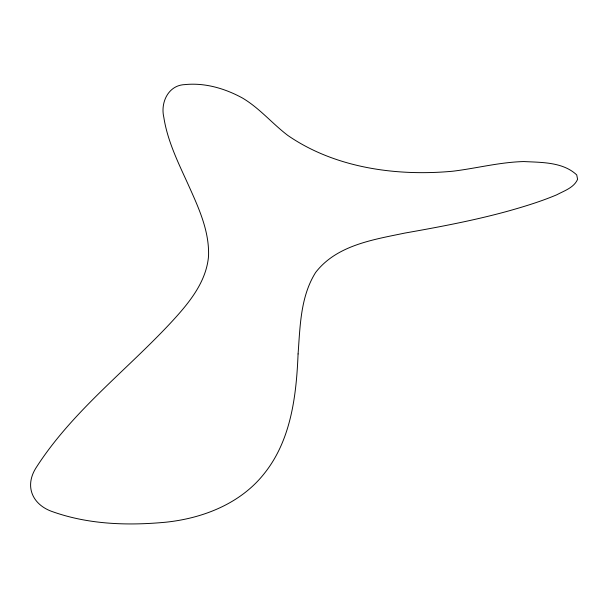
<?xml version="1.0" encoding="UTF-8"?>
<svg xmlns="http://www.w3.org/2000/svg" width="608" height="608" viewBox="0 0 608 608"><rect width="100%" height="100%" fill="white"/><g stroke="black" fill="none" stroke-linecap="round" stroke-linejoin="round"><path stroke-width="0.91" d="M298.08 353.94C296.354 395.709 291.156 440.291 263.94 473.959C240.297 503.705 202.912 518.267 165.999 522.188C128.341 525.745 89.277 524.605 53.291 511.944C32.946 505.339 24.183 487.054 35.766 468.244C71.835 411.601 126.616 370.432 171.874 321.586C188.807 303.179 206.294 282.218 208.529 256.257C209.524 230.592 198.147 206.75 187.902 183.89C178.114 162.427 167.451 140.82 163.818 117.283C160.33 102.63 168.226 85.211 184.824 84.611C204.82 82.544 224.945 88.456 242.387 97.987C259.434 108.026 272.164 123.538 287.804 135.424C335.046 168.036 396.659 176.457 452.831 171.213C476.558 168.332 499.89 162.138 523.876 161.561C541.705 162.473 562.902 161.926 576.726 174.922L577.6 179.345C573.876 187.773 564.277 190.745 556.753 194.803C540.77 201.537 524.164 206.598 507.482 211.272C473.685 220.544 439.219 227.004 404.73 233.092C373.114 239.689 336.619 245.184 315.613 272.483C300.413 296.712 300.147 326.314 298.08 353.94"/></g></svg>
